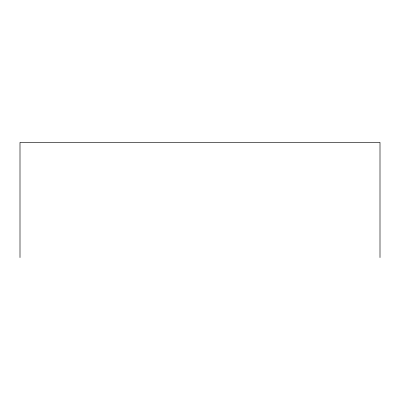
<?xml version="1.0" encoding="UTF-8"?>
<svg xmlns="http://www.w3.org/2000/svg" width="400" height="400" viewBox="0 0 400 400"><rect width="100%" height="100%" fill="white"/><g stroke="black" fill="none" stroke-linecap="round" stroke-linejoin="round"><path stroke-width="0.6" d="M380 257.615L380 142.385L20 142.385L20 257.615"/></g></svg>
